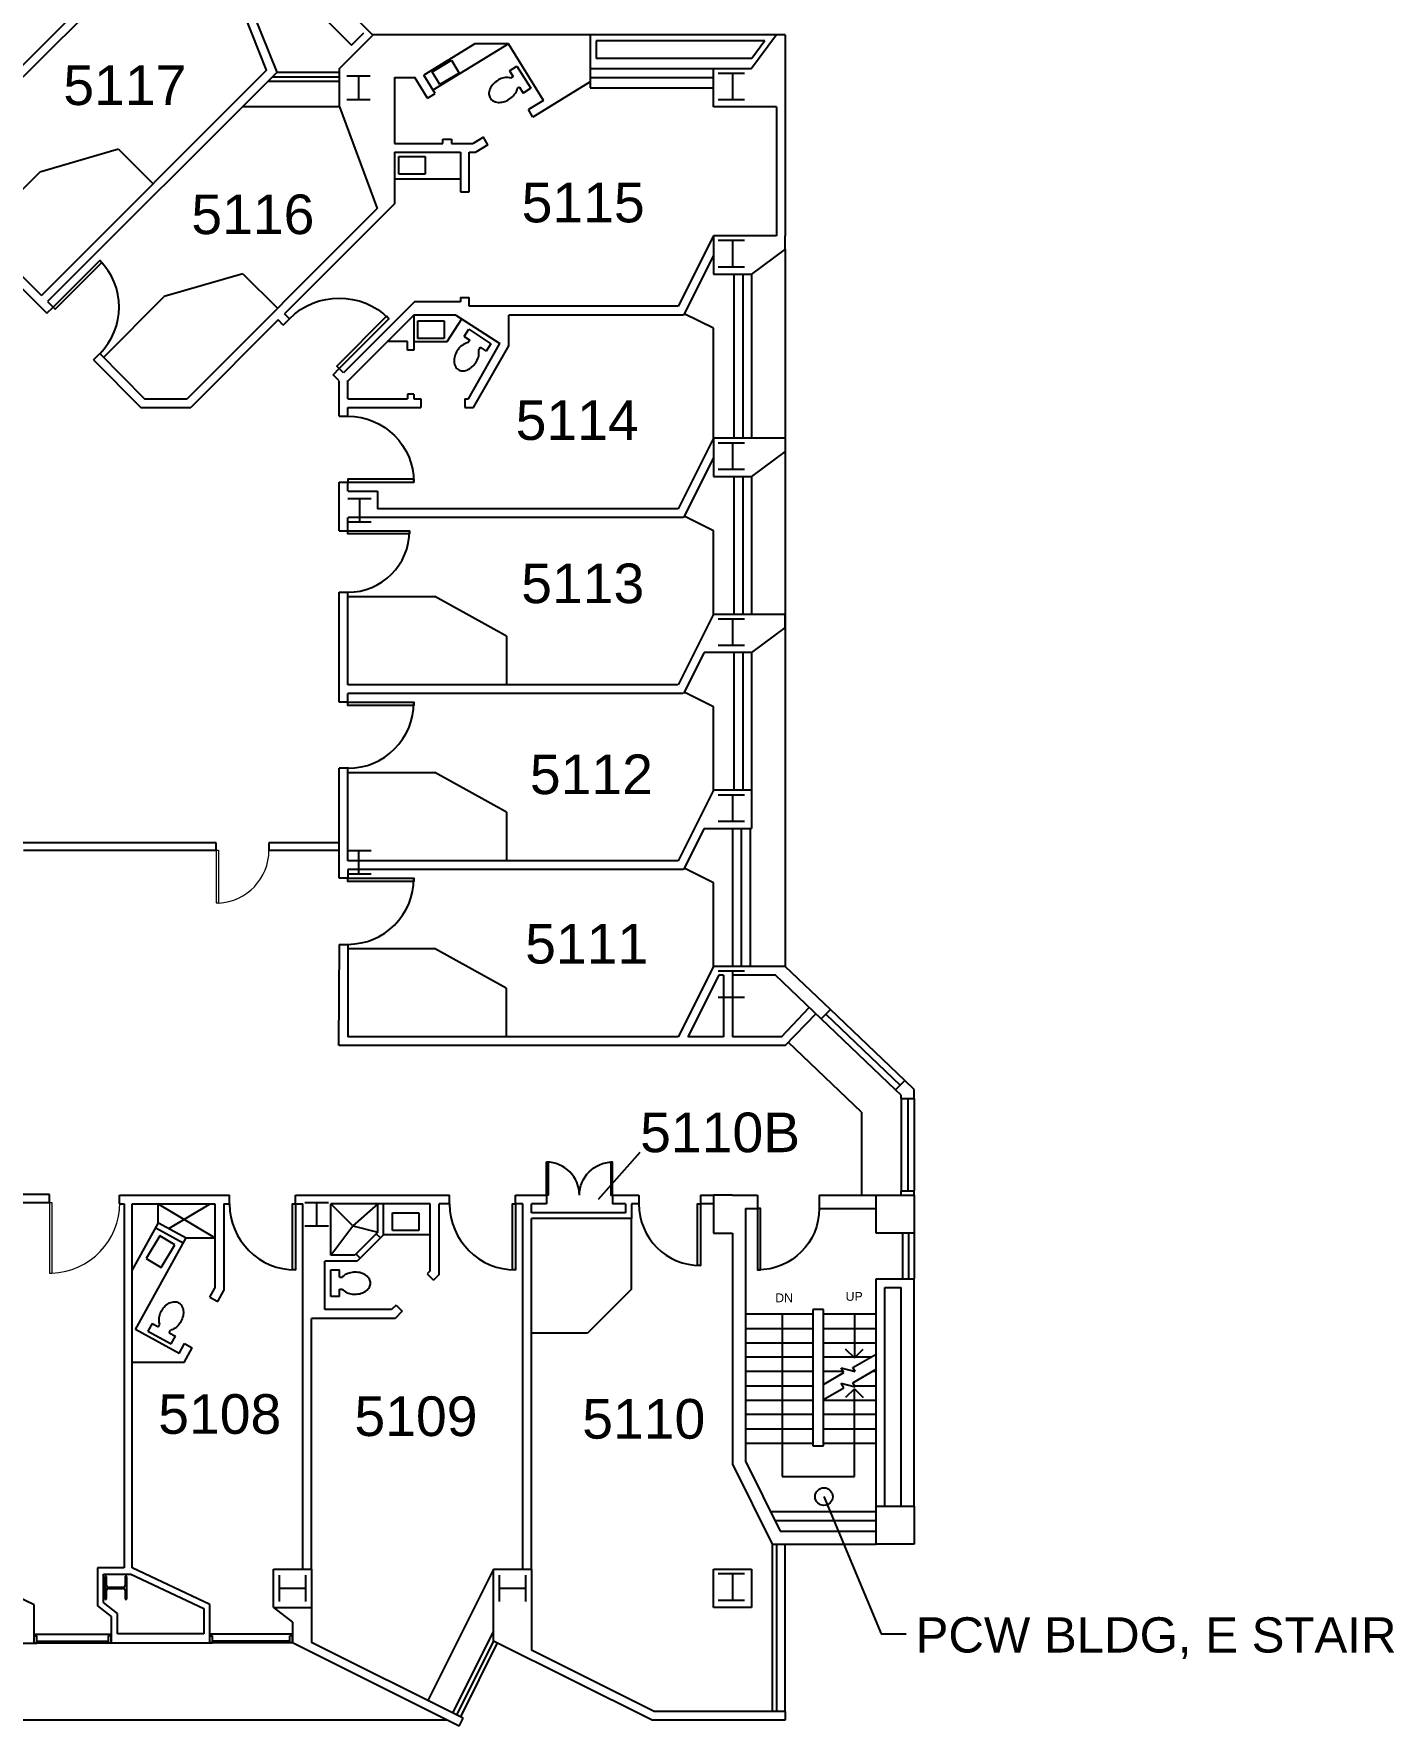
# Model space of a CAD drawing. Extents: x 0 to 5623, y -76 to 3106.
# Drawn here: x 4695 to 5623, y 1306 to 2460 of the extents above; entities that cross this region are included whole.
import ezdxf

# ---------------------------------------------------------------- set-up
doc = ezdxf.new("R2010")
doc.units = 0
doc.header["$MEASUREMENT"] = 0
doc.layers.get('0').update_dxf_attribs({"linetype": 'CONTINUOUS'})
for name, color, linetype in [('A-ANNO-RNUM', 4, 'CONTINUOUS'), ('A-ANNO-TEXT', 4, 'CONTINUOUS'), ('A-ANNO-TEXT-STAIR', 4, 'CONTINUOUS'), ('A-DOOR', 2, 'CONTINUOUS'), ('A-FLOR-CASE', 3, 'CONTINUOUS'), ('A-FLOR-PFIX', 2, 'CONTINUOUS'), ('A-FLOR-PLNT', 3, 'CONTINUOUS'), ('A-FLOR-STRS', 2, 'CONTINUOUS'), ('A-GLAZ', 2, 'CONTINUOUS'), ('A-GLAZ-SILL', 1, 'CONTINUOUS'), ('A-WALL-FULL', 6, 'CONTINUOUS'), ('S-COLS', 5, 'CONTINUOUS')]:
    doc.layers.add(name, color=color, linetype=linetype)
doc.layers.get('0').freeze()
doc.styles.add('ARIAL', font='arial.ttf')
doc.styles.get("Standard").update_dxf_attribs({"font": 'SIMPLEX'})
doc.dimstyles.new('DIM1-4', dxfattribs={"dimscale": 48, "dimtxt": 0.09375, "dimasz": 0.125, "dimexe": 0.125, "dimexo": 0.09375, "dimgap": 0.046875, "dimtad": 1, "dimdec": 4, "dimzin": 7, "dimdsep": 46, "dimlunit": 4, "dimtxsty": 'Standard', "dimblk": 'TICK', "dimcen": 2.25, "dimdle": 1.5, "dimadec": 0, "dimazin": 0, "dimtfac": 1, "dimtdec": 4, "dimtix": 1, "dimtofl": 0, "dimtmove": 2, "dimatfit": 3, "dimldrblk": 'TICK', "dimfxl": 1, "dimtolj": 1, "dimtzin": 0, "dimarcsym": 0})

# ---------------------------------------------------------------- blocks, each defined once
blk = doc.blocks.new('WC', base_point=(1632, 1959))
at = {"layer": 'A-FLOR-PFIX'}
for p, q in [((1623, 1953), (1623, 1959)), ((1623, 1959), (1641, 1959)), ((1623, 1953), (1627.8, 1953)), ((1627.8, 1953), (1627.8, 1951.1)), ((1636.2, 1953), (1641, 1953)), ((1636.2, 1953), (1636.2, 1951.1)), ((1641, 1959), (1641, 1953))]:
    blk.add_line(p, q, dxfattribs=at)
blk.add_lwpolyline([(1627.8, 1951.1, 0.049345), (1626.7, 1949.9, 0.083339), (1624.9, 1946.3, 0.087478), (1624.5, 1942.5, 0.072039), (1625.1, 1938.3, 0.083339), (1626.7, 1935.1, 0.106661), (1629.3, 1932.7, 0.132138), (1632, 1932, 0.132138), (1634.7, 1932.7, 0.106661), (1637.3, 1935.1, 0.083339), (1638.9, 1938.3, 0.072039), (1639.5, 1942.5, 0.072039), (1638.9, 1946.7, 0.083339), (1637.3, 1949.9, 0.049345), (1636.2, 1951.1, 0.132138)], format="xyb", dxfattribs=at)
blk = doc.blocks.new('SINK', base_point=(1512, 1893))
at = {"layer": 'A-FLOR-PFIX'}
for p, q in [((1503, 1881), (1503, 1893)), ((1503, 1893), (1521, 1893)), ((1521, 1893), (1521, 1881)), ((1521, 1881), (1503, 1881))]:
    blk.add_line(p, q, dxfattribs=at)
blk = doc.blocks.new('TICK')
at = {"linetype": 'Continuous'}
blk.add_line((0.988, 0), (-0.988, 0), dxfattribs=at)
at = {"color": 11}
blk.add_line((-0.223, -0.223), (0.223, 0.223), dxfattribs=at)
blk = doc.blocks.new('*U8')
for p, q in [((0, 0), (0, 0)), ((-36, 0), (-36, 0))]:
    blk.add_line(p, q)
blk.add_lwpolyline([(0, 0), (0, -36), (-1.75, -36), (-1.75, 0)], close=True)
blk.add_arc((0, 0), 36, 180, 270)

msp = doc.modelspace()

# ---------------------------------------------------------------- hatches: boundary and pattern name
at = {"layer": 'S-COLS'}
h = msp.add_hatch(dxfattribs=at)
h.set_pattern_fill('FP_79', color=256, angle=90, style=0, pattern_type=2)
h.set_pattern_definition([(45, (-10.395, 122.971), (-9.503515, 9.503515), []), (45, (-10.395, 137.371), (-9.503515, 9.503515), [])])
h.paths.add_polyline_path([(4758.5, 1392.5), (4758.5, 1408), (4757.4, 1408), (4757.4, 1401.9), (4757.3, 1401.2), (4756.8, 1400.8), (4756.1, 1400.6), (4746.1, 1400.6), (4745.5, 1400.8), (4745, 1401.2), (4744.8, 1401.9), (4744.8, 1408), (4743.7, 1408), (4743.7, 1392.5), (4744.8, 1392.5), (4744.8, 1398.6), (4745, 1399.3), (4745.5, 1399.7), (4746.1, 1399.9), (4756.1, 1399.9), (4756.8, 1399.7), (4757.3, 1399.3), (4757.4, 1398.6), (4757.4, 1392.5)], flags=0)

# ---------------------------------------------------------------- linework, layer by layer
at = {"layer": 'A-ANNO-RNUM'}
msp.add_line((5080.2, 1665.3), (5108.6, 1697.3), dxfattribs=at)
at = {"layer": 'A-ANNO-TEXT'}
for p, q in [((5205.4, 1587), (5205.4, 1476.3)), ((5254.7, 1587), (5254.7, 1557)), ((5254.7, 1557), (5248.7, 1563)), ((5254.7, 1557), (5260.7, 1563)), ((5254.7, 1536), (5248.7, 1530)), ((5254.7, 1536), (5260.7, 1530)), ((5254.7, 1476.3), (5254.7, 1536)), ((5205.4, 1476.3), (5254.7, 1476.3))]:
    msp.add_line(p, q, dxfattribs=at)
at = {"layer": 'A-DOOR', "lineweight": 18}
for p, q in [((4819.4, 1903.2), (4819.4, 1867.2)), ((4819.4, 1903.2), (4821.1, 1903.2)), ((4821.1, 1903.2), (4821.1, 1867.2)), ((4819.4, 1867.2), (4821.1, 1867.2)), ((4705.8, 1662.9), (4705.8, 1614.8)), ((4705.8, 1662.9), (4707.5, 1662.9)), ((4707.5, 1662.9), (4707.5, 1614.8)), ((4705.8, 1614.8), (4707.5, 1614.8))]:
    msp.add_line(p, q, dxfattribs=at)
at = {"layer": 'A-DOOR', "lineweight": 5}
for centre, radius, start in [((4819.4, 1903.2), 36.1, 272.7812), ((4705.8, 1662.9), 48.1, 272.0865)]:
    msp.add_arc(centre, radius, start, 0, dxfattribs=at)
at = {"layer": 'A-FLOR-CASE'}
for p, q in [((5018.8, 2453), (4967.3, 2421.3)), ((4903.5, 2410), (4837.4, 2410)), ((4941, 2361), (4986, 2361)), ((4977, 2250), (4987, 2265.4)), ((5158.5, 2259), (5138.7, 2268.9)), ((4954.2, 2250), (4977, 2250)), ((5158.5, 2202), (5158.5, 2259)), ((5158.5, 2184), (5158.5, 2233)), ((5158.5, 2121), (5138.7, 2130.9)), ((5158.5, 2064), (5158.5, 2121)), ((5158.5, 2001), (5138.7, 2010.9)), ((5158.5, 1944), (5158.5, 2001)), ((5158.5, 1881), (5138.7, 1890.9)), ((5158.5, 1824), (5158.5, 1881)), ((5259.5, 1724.6), (5209.6, 1772.2)), ((5259.5, 1724.6), (5259.5, 1668)), ((4965.5, 1641), (4933.7, 1641)), ((5008.5, 1413), (4963.8, 1323.4))]:
    msp.add_line(p, q, dxfattribs=at)
at = {"layer": 'A-FLOR-PFIX'}
for p, q in [((4966.7, 2433.9), (4979.9, 2441.7)), ((4979.9, 2441.7), (4985.1, 2432.9)), ((5019.4, 2434.6), (5024.5, 2437.8)), ((5019.4, 2434.6), (5021.9, 2430.6)), ((5024.5, 2437.8), (5034, 2422.6)), ((4971.9, 2425.1), (4966.7, 2433.9)), ((4985.1, 2432.9), (4971.9, 2425.1)), ((5021.9, 2430.6), (5020.3, 2429.6)), ((5026.4, 2423.4), (5024.8, 2422.4)), ((5026.4, 2423.4), (5028.9, 2419.4)), ((5034, 2422.6), (5028.9, 2419.4)), ((4944, 2364), (4944, 2376)), ((4944, 2376), (4962, 2376)), ((4962, 2376), (4962, 2364)), ((4962, 2364), (4944, 2364)), ((4957, 2252), (4957, 2264)), ((4957, 2264), (4975, 2264)), ((4975, 2264), (4975, 2252)), ((4975, 2252), (4957, 2252)), ((4988.5, 2253.4), (4991.7, 2258.4)), ((4988.5, 2253.4), (4992.4, 2250.8)), ((4992.4, 2250.8), (4991.4, 2249.2)), ((4991.7, 2258.4), (5006.8, 2248.5)), ((4999.5, 2246.1), (4998.5, 2244.6)), ((4999.5, 2246.1), (5003.5, 2243.5)), ((5006.8, 2248.5), (5003.5, 2243.5)), ((4818.7, 1638.9), (4779.7, 1662)), ((4787.3, 1645.3), (4815.5, 1662)), ((4912.7, 1647), (4897.7, 1662)), ((4929.7, 1662), (4912.7, 1647)), ((4939.7, 1644), (4939.7, 1656)), ((4939.7, 1656), (4957.7, 1656)), ((4957.7, 1656), (4957.7, 1644)), ((4897.7, 1627), (4912.7, 1647)), ((4912.7, 1647), (4929.7, 1642.7)), ((4957.7, 1644), (4939.7, 1644)), ((4897.7, 1617), (4903.7, 1617)), ((4897.7, 1599), (4897.7, 1617)), ((4903.7, 1612.2), (4903.7, 1617)), ((4903.7, 1612.2), (4905.6, 1612.2)), ((4903.7, 1603.8), (4905.6, 1603.8)), ((4903.7, 1599), (4903.7, 1603.8)), ((4903.7, 1599), (4897.7, 1599))]:
    msp.add_line(p, q, dxfattribs=at)
for points in [[(5020.3, 2429.6, 0.049345), (5018.7, 2429.9, 0.083339), (5014.7, 2429.5, 0.087478), (5011.3, 2427.8, 0.072039), (5008.1, 2425.1, 0.083339), (5006.1, 2422, 0.106661), (5005.5, 2418.6, 0.132138), (5006.4, 2415.9, 0.132138), (5008.4, 2414, 0.106661), (5011.8, 2413, 0.083339), (5015.4, 2413.4, 0.072039), (5019.2, 2415.1, 0.072039), (5022.4, 2417.8, 0.083339), (5024.4, 2420.9, 0.049345), (5024.8, 2422.4, 0.132138)], [(4991.4, 2249.2, 0.049345), (4989.9, 2248.8, 0.083339), (4986.4, 2246.7, 0.087478), (4984, 2243.8, 0.072039), (4982.2, 2239.9, 0.083339), (4981.7, 2236.3, 0.106661), (4982.6, 2233, 0.132138), (4984.5, 2230.9, 0.132138), (4987.2, 2230, 0.106661), (4990.6, 2230.5, 0.083339), (4993.7, 2232.4, 0.072039), (4996.5, 2235.5, 0.072039), (4998.3, 2239.3, 0.083339), (4998.7, 2243, 0.049345), (4998.5, 2244.6, 0.132138)], [(4905.6, 1603.8, 0.049345), (4906.8, 1602.7, 0.083339), (4910.4, 1600.9, 0.087478), (4914.2, 1600.5, 0.072039), (4918.4, 1601.1, 0.083339), (4921.7, 1602.7, 0.106661), (4924, 1605.3, 0.132138), (4924.7, 1608, 0.132138), (4924, 1610.7, 0.106661), (4921.7, 1613.3, 0.083339), (4918.4, 1614.9, 0.072039), (4914.2, 1615.5, 0.072039), (4910.1, 1614.9, 0.083339), (4906.8, 1613.3, 0.049345), (4905.6, 1612.2, 0.132138)]]:
    msp.add_lwpolyline(points, format="xyb", dxfattribs=at)
at = {"layer": 'A-FLOR-PLNT'}
for p, q in [((4704.9, 2658.9), (4911.8, 2452)), ((4911.8, 2452), (4920.3, 2460.5)), ((5193.6, 2455), (5184.7, 2443))]:
    msp.add_line(p, q, dxfattribs=at)
at = {"layer": 'A-FLOR-PLNT', "linetype": 'Continuous'}
for p, q in [((5193.6, 2455), (5078.5, 2455)), ((5078.5, 2455), (5078.5, 2443)), ((5184.7, 2443), (5078.5, 2443))]:
    msp.add_line(p, q, dxfattribs=at)
at = {"layer": 'A-FLOR-STRS'}
for p, q in [((5180.5, 1587), (5226.4, 1587)), ((5180.5, 1587), (5226.4, 1587)), ((5180.5, 1587), (5226.4, 1587)), ((5233.6, 1590), (5226.4, 1590)), ((5226.4, 1590), (5226.4, 1497)), ((5233.6, 1497), (5233.6, 1590)), ((5233.6, 1587), (5269.5, 1587)), ((5180.5, 1577.2), (5226.4, 1577.2)), ((5233.6, 1577.2), (5269.5, 1577.2)), ((5180.5, 1567.4), (5226.4, 1567.4)), ((5180.5, 1557.7), (5226.4, 1557.7)), ((5233.6, 1567.4), (5269.5, 1567.4)), ((5233.6, 1557.7), (5265.9, 1557.7)), ((5253.5, 1550.5), (5269.5, 1559.7)), ((5180.5, 1547.9), (5226.4, 1547.9)), ((5233.6, 1547.9), (5246.9, 1547.9)), ((5233.6, 1539), (5247.4, 1547)), ((5247.4, 1547), (5245.6, 1550.2)), ((5245.6, 1550.2), (5255.1, 1547.8)), ((5255.1, 1547.8), (5253.5, 1550.5)), ((5253.5, 1540.1), (5269.5, 1549.3)), ((5267, 1547.9), (5269.5, 1547.9)), ((5180.5, 1538.1), (5226.4, 1538.1)), ((5233.6, 1528.6), (5247.4, 1536.6)), ((5245.6, 1539.8), (5255.1, 1537.4)), ((5247.4, 1536.6), (5245.6, 1539.8)), ((5255.1, 1537.4), (5253.5, 1540.1)), ((5254.6, 1538.1), (5269.5, 1538.1)), ((5180.5, 1528.3), (5226.4, 1528.3)), ((5233.6, 1528.3), (5269.5, 1528.3)), ((5180.5, 1518.6), (5226.4, 1518.6)), ((5233.6, 1518.6), (5269.5, 1518.6)), ((5180.5, 1508.8), (5226.4, 1508.8)), ((5233.6, 1508.8), (5269.5, 1508.8)), ((5180.5, 1499), (5226.4, 1499)), ((5180.5, 1499), (5226.4, 1499)), ((5180.5, 1499), (5226.4, 1499)), ((5180.5, 1499), (5226.4, 1499)), ((5226.4, 1497), (5233.6, 1497)), ((5233.6, 1499), (5269.5, 1499))]:
    msp.add_line(p, q, dxfattribs=at)
at = {"layer": 'A-GLAZ'}
for p, q in [((4858, 2430.5), (4903.5, 2430.5)), ((5074.5, 2430), (5158.5, 2430)), ((5178.5, 2296), (5178.5, 2184)), ((5178.5, 2158), (5178.5, 2064)), ((5178.5, 2038), (5178.5, 1944)), ((5177.5, 1918), (5177.5, 1824)), ((5235.2, 1791.3), (5285.9, 1743)), ((5291, 1734), (5291, 1671)), ((5291.5, 1642), (5291.5, 1611)), ((5201.5, 1430), (5201.5, 1316)), ((4695.5, 1367.5), (4697.3, 1367.5)), ((4695.5, 1362.6), (4695.5, 1367.5)), ((4695.5, 1362.6), (4697.3, 1362.6)), ((4697.3, 1362.6), (4697.3, 1367.5)), ((4746.2, 1363.7), (4697.3, 1363.7)), ((4746.2, 1362.6), (4746.2, 1367.5)), ((4748, 1367.5), (4746.2, 1367.5)), ((4748, 1362.6), (4746.2, 1362.6)), ((4748, 1362.6), (4748, 1367.5)), ((4815.2, 1367.6), (4817, 1367.6)), ((4815.2, 1362.7), (4815.2, 1367.6)), ((4815.2, 1362.7), (4817, 1362.7)), ((4817, 1362.7), (4817, 1367.6)), ((4869.8, 1363.9), (4817, 1363.9)), ((4869.8, 1362.7), (4869.8, 1367.6)), ((4871.5, 1367.6), (4869.8, 1367.6)), ((4871.5, 1362.7), (4869.8, 1362.7)), ((4871.5, 1362.7), (4871.5, 1367.6)), ((5008.5, 1364), (4983.4, 1313.6))]:
    msp.add_line(p, q, dxfattribs=at)
at = {"layer": 'A-GLAZ-SILL'}
for p, q in [((5074.5, 2436), (5158.5, 2436)), ((4855, 2427.5), (4903.5, 2427.5)), ((4861, 2433.5), (4903.5, 2433.5)), ((5074.5, 2423), (5158.5, 2423)), ((5172.5, 2296), (5172.5, 2184)), ((5184.5, 2296), (5184.5, 2184)), ((5172.5, 2158), (5172.5, 2064)), ((5184.5, 2158), (5184.5, 2064)), ((5172.5, 2038), (5172.5, 1944)), ((5184.5, 2038), (5184.5, 1944)), ((5171.5, 1918), (5171.5, 1824)), ((5183.5, 1918), (5183.5, 1824)), ((5289, 1746.2), (5238.3, 1794.6)), ((5282.7, 1739.7), (5232.1, 1788.1)), ((5286.5, 1734), (5286.5, 1671)), ((5295.5, 1734), (5295.5, 1671)), ((5287.5, 1642), (5287.5, 1611)), ((5295.5, 1642), (5295.5, 1611)), ((5198.5, 1430), (5198.5, 1316)), ((5207.5, 1316), (5207.5, 1430)), ((4695.5, 1368.7), (4748, 1368.7)), ((4748, 1362.6), (4695.5, 1362.6)), ((4815.2, 1368.9), (4871.5, 1368.9)), ((4871.5, 1362.7), (4815.2, 1362.7)), ((5008.5, 1370.7), (4980.7, 1315)), ((5011.2, 1362.7), (4986.1, 1312.3))]:
    msp.add_line(p, q, dxfattribs=at)
at = {"layer": 'A-WALL-FULL'}
for p, q in [((4712.5, 2672.5), (4926, 2459)), ((4800.9, 2551.6), (4683.6, 2434.3)), ((4805.1, 2547.4), (4687.8, 2430.1)), ((4853.9, 2435), (4831.4, 2491.4)), ((4861, 2433.5), (4838.4, 2489.9)), ((4903.5, 2436), (4926.2, 2458.7)), ((5207.5, 2459), (4926, 2459)), ((5074.5, 2459), (5074.5, 2423)), ((5201.5, 2459), (5184.5, 2436)), ((5207.5, 2459), (5207.5, 2322)), ((4995.9, 2453), (4961.1, 2431.5)), ((5018.8, 2453), (4995.9, 2453)), ((5042.6, 2414.4), (5018.8, 2453)), ((4853.9, 2435), (4700.4, 2281.4)), ((4903.5, 2436), (4910, 2442.5)), ((4903.5, 2410), (4903.5, 2436)), ((5158.5, 2436), (5184.5, 2436)), ((5158.5, 2410), (5158.5, 2436)), ((4861, 2433.5), (4704.6, 2277.2)), ((4941, 2430), (4941, 2385)), ((4941, 2430), (4955, 2430)), ((4963.6, 2415.9), (4955, 2430)), ((4968.8, 2419), (4961.1, 2431.5)), ((5074.5, 2427), (5035.5, 2403)), ((4963.6, 2415.9), (4968.8, 2419)), ((5042.6, 2414.4), (5032.4, 2408.1)), ((4903.5, 2410), (4929.2, 2340.6)), ((5035.5, 2403), (5032.4, 2408.1)), ((5201.5, 2410), (5158.5, 2410)), ((5201.5, 2410), (5201.5, 2322)), ((5001.7, 2389.2), (4994.8, 2385)), ((5004.8, 2384.1), (5001.7, 2389.2)), ((4753, 2381), (4699.2, 2365.4)), ((4753, 2381), (4776.5, 2357.5)), ((4941, 2385), (4974, 2385)), ((4941, 2379), (4986, 2379)), ((4941, 2379), (4941, 2343.8)), ((4974, 2385), (4974, 2388)), ((4974, 2388), (4980, 2388)), ((4980, 2388), (4980, 2385)), ((4980, 2385), (4994.8, 2385)), ((4986, 2379), (4986, 2352)), ((4992, 2379), (4996.5, 2379)), ((4992, 2352), (4992, 2379)), ((5004.8, 2384.1), (4996.5, 2379)), ((4657.8, 2324), (4699.2, 2365.4)), ((4941, 2343.8), (4866.1, 2268.9)), ((4986, 2352), (4992, 2352)), ((4929.2, 2340.6), (4799.7, 2211)), ((4651, 2322.3), (4704, 2269.3)), ((4655.2, 2326.6), (4700.4, 2281.4)), ((5158.5, 2322), (5134.5, 2274)), ((5158.5, 2322), (5158.5, 2296)), ((5201.5, 2322), (5158.5, 2322)), ((5207.5, 2312), (5207.5, 2322)), ((5158.5, 2308.6), (5138.2, 2268)), ((5207.5, 2313), (5184.5, 2296)), ((5207.5, 2313), (5207.5, 2184)), ((4837.8, 2296.1), (4784.1, 2280.6)), ((4837.8, 2296.1), (4861.3, 2272.6)), ((5158.5, 2296), (5184.5, 2296)), ((4704, 2269.3), (4708.3, 2273.5)), ((4704.6, 2277.2), (4708.3, 2273.5)), ((4742.6, 2239.1), (4784.1, 2280.6)), ((4954.8, 2277), (4906.4, 2228.6)), ((4986, 2277), (4954.8, 2277)), ((4986, 2280), (4992, 2280)), ((4986, 2280), (4986, 2277)), ((4992, 2274), (4992, 2280)), ((5134.5, 2274), (4992, 2274)), ((4861.8, 2264.7), (4802.2, 2205)), ((4865.2, 2261.2), (4861.8, 2264.7)), ((4865.2, 2261.2), (4869.5, 2265.5)), ((4869.5, 2265.5), (4866.1, 2268.9)), ((4954.2, 2268), (4909.3, 2223)), ((4954.2, 2268), (4954.2, 2244)), ((4983, 2268), (4954.2, 2268)), ((4983, 2268), (5013, 2248.6)), ((5138.2, 2268), (5019, 2268)), ((5019, 2247), (5019, 2268)), ((4950, 2250), (4936.2, 2250)), ((4950, 2244), (4950, 2250)), ((4735.8, 2237.4), (4740.1, 2241.7)), ((4740.1, 2241.7), (4770.7, 2211)), ((4954.2, 2244), (4950, 2244)), ((4991.5, 2211), (5013, 2248.6)), ((4995, 2205), (5019, 2247)), ((4735.8, 2237.4), (4768.2, 2205)), ((4899.2, 2227.3), (4903.4, 2231.6)), ((4903.3, 2223.2), (4899.2, 2227.3)), ((4906.4, 2228.6), (4903.4, 2231.6)), ((4903.3, 2199), (4903.3, 2223)), ((4909.3, 2211), (4909.3, 2223.3)), ((4768.2, 2205), (4802.2, 2205)), ((4770.7, 2211), (4799.7, 2211)), ((4909.3, 2211), (4950, 2211)), ((4909.3, 2205), (4959, 2205)), ((4909.3, 2199), (4909.3, 2205)), ((4954.2, 2214), (4950, 2214)), ((4950, 2214), (4950, 2211)), ((4954.2, 2214), (4954.2, 2211)), ((4954.2, 2211), (4959, 2211)), ((4959, 2211), (4959, 2205)), ((4989, 2211), (4989, 2205)), ((4989, 2211), (4991.5, 2211)), ((4989, 2205), (4995, 2205)), ((4903.3, 2199), (4909.3, 2199)), ((5158.5, 2184), (5134.5, 2136)), ((5158.5, 2184), (5158.5, 2158)), ((5207.5, 2184), (5158.5, 2184)), ((5207.5, 2184), (5207.5, 2175)), ((5158.5, 2170.6), (5138.2, 2130)), ((5207.5, 2175), (5184.5, 2158)), ((5207.5, 2175), (5207.5, 2064)), ((5158.5, 2158), (5184.5, 2158)), ((4903.3, 2121), (4903.3, 2154)), ((4903.3, 2154), (4909.3, 2154)), ((4909.3, 2148), (4909.3, 2154)), ((4909.5, 2148), (4929.5, 2148)), ((4929.5, 2148), (4929.5, 2136)), ((5134.5, 2136), (4929.5, 2136)), ((4909.3, 2121), (4909.3, 2130)), ((5138.2, 2130), (4909.5, 2130)), ((4903.3, 2121), (4909.3, 2121)), ((4903.3, 2004), (4903.3, 2079)), ((4903.3, 2079), (4909.3, 2079)), ((4909.3, 2016), (4909.3, 2079)), ((4909.3, 2076.2), (4968.5, 2076.2)), ((5017.5, 2049.2), (4968.5, 2076.2)), ((5158.5, 2064), (5134.5, 2016)), ((5158.5, 2064), (5207.5, 2064)), ((5207.5, 2055), (5184.5, 2038)), ((5207.5, 2054), (5207.5, 2064)), ((5207.5, 2064), (5207.5, 2055)), ((5207.5, 2055), (5207.5, 1824)), ((5017.5, 2049.2), (5017.5, 2016)), ((5152.2, 2038), (5138.2, 2010)), ((5184.5, 2038), (5152.2, 2038)), ((5134.3, 2016), (4909.3, 2016)), ((4909.3, 2004), (4909.3, 2010)), ((5138, 2010), (4909.3, 2010)), ((4909.3, 2004), (4903.3, 2004)), ((4909.7, 1959), (4903.3, 1959)), ((4903.3, 1884), (4903.3, 1959)), ((4909.3, 1896), (4909.3, 1959)), ((4909.3, 1956.2), (4968.5, 1956.2)), ((5017.5, 1929.2), (4968.5, 1956.2)), ((5158.5, 1944), (5134.5, 1896)), ((5184.5, 1944), (5158.5, 1944)), ((5017.5, 1929.2), (5017.5, 1896)), ((5152.2, 1918), (5138.2, 1890)), ((5152.2, 1918), (5184.5, 1918)), ((4819.4, 1908.1), (4646.3, 1908.1)), ((4819.4, 1903.2), (4819.4, 1908.1)), ((4903.4, 1908.1), (4855.4, 1908.1)), ((4855.4, 1908.1), (4855.4, 1903.2)), ((4688.1, 1903.2), (4819.4, 1903.2)), ((4855.4, 1903.2), (4903.4, 1903.2)), ((4903.3, 1884.1), (4903.3, 1903.2)), ((5134.5, 1896), (4909.3, 1896)), ((4909.5, 1884), (4903.3, 1884)), ((4909.3, 1890), (4909.3, 1884)), ((5138.2, 1890), (4909.3, 1890)), ((4903.3, 1839), (4903, 1770)), ((4903.3, 1839), (4909.3, 1839)), ((4909.3, 1839), (4909.3, 1776)), ((4909.3, 1836.2), (4968.3, 1836.2)), ((5017.3, 1809.2), (4968.3, 1836.2)), ((5158.5, 1824), (5134.5, 1776)), ((5207.5, 1824), (5158.5, 1824)), ((5238.3, 1794.6), (5207.5, 1824)), ((5162.2, 1818), (5141.2, 1776)), ((5165.5, 1818), (5162.2, 1818)), ((5165.5, 1818), (5165.5, 1776)), ((5171.5, 1818), (5171.5, 1776)), ((5200.8, 1818), (5171.5, 1818)), ((5232.1, 1788.1), (5200.8, 1818)), ((5017.3, 1809.2), (5017.3, 1776)), ((5204.9, 1776), (5223.9, 1795.9)), ((5207.5, 1770), (5228.3, 1791.7)), ((5232.1, 1788.1), (5238.3, 1794.6)), ((5207.5, 1770), (4903.3, 1770)), ((5131.4, 1770), (4903.3, 1770)), ((5134.5, 1776), (4909.3, 1776)), ((5165.5, 1776), (5141.2, 1776)), ((5204.9, 1776), (5171.5, 1776)), ((5282.7, 1739.7), (5289, 1746.2)), ((5295.5, 1740), (5289, 1746.2)), ((5286.5, 1736.1), (5282.7, 1739.7)), ((5286.5, 1734), (5286.5, 1736.1)), ((5286.5, 1734), (5295.5, 1734)), ((5295.5, 1734), (5295.5, 1740)), ((4659.4, 1662.9), (4705.8, 1662.9)), ((4705.8, 1668.4), (4686, 1668.4)), ((4705.8, 1662.9), (4705.8, 1668.4)), ((4753.7, 1668), (4828.7, 1668)), ((4753.7, 1662), (4753.7, 1668)), ((4753.7, 1662), (4756.8, 1662)), ((4756.8, 1662), (4756.8, 1413.9)), ((4762.2, 1662), (4818.7, 1662)), ((4762.2, 1413.9), (4762.2, 1662)), ((4779.7, 1662), (4779.7, 1649.4)), ((4818.7, 1662), (4818.7, 1604.5)), ((4824.7, 1662), (4828.7, 1662)), ((4824.7, 1662), (4824.7, 1603)), ((4828.7, 1662), (4828.7, 1668)), ((4873.7, 1668), (4978.7, 1668)), ((4873.7, 1662), (4873.7, 1668)), ((4873.7, 1662), (4878.5, 1662)), ((4878.5, 1413), (4878.5, 1662)), ((4965.5, 1662), (4897.7, 1662)), ((4897.7, 1627), (4897.7, 1662)), ((4929.7, 1642.7), (4929.7, 1662)), ((4933.7, 1641), (4933.7, 1662)), ((4965.5, 1616.5), (4965.5, 1662)), ((4978.7, 1662), (4971.5, 1662)), ((4971.5, 1614), (4971.5, 1662)), ((4978.7, 1662), (4978.7, 1668)), ((5023.7, 1668), (5044.7, 1668)), ((5023.7, 1662), (5023.7, 1668)), ((5028.5, 1662), (5023.7, 1662)), ((5028.5, 1413), (5028.5, 1662)), ((5044.7, 1662), (5034.5, 1662)), ((5034.5, 1656), (5034.5, 1662)), ((5044.7, 1668), (5044.7, 1662)), ((5089.7, 1668), (5107.7, 1668)), ((5089.7, 1668), (5089.7, 1662)), ((5098.7, 1662), (5089.7, 1662)), ((5098.7, 1662), (5098.7, 1656)), ((5102.7, 1662), (5102.7, 1652)), ((5107.7, 1662), (5102.7, 1662)), ((5107.7, 1668), (5107.7, 1662)), ((5149.7, 1668), (5158.5, 1668)), ((5149.7, 1668), (5149.7, 1662)), ((5158.5, 1662), (5149.7, 1662)), ((5171.5, 1668), (5158.5, 1668)), ((5158.5, 1668), (5158.5, 1642)), ((5171.5, 1668), (5188.7, 1668)), ((5188.7, 1668), (5188.7, 1659)), ((5230.7, 1668), (5269.5, 1668)), ((5230.7, 1668), (5230.7, 1659)), ((5286.5, 1668), (5286.5, 1671)), ((5286.5, 1671), (5295.5, 1671)), ((5295.5, 1668), (5295.5, 1671)), ((5098.7, 1656), (5034.5, 1656)), ((5102.7, 1652), (5034.5, 1652)), ((5034.5, 1413), (5034.5, 1652)), ((5102.7, 1604), (5102.7, 1652)), ((5180.5, 1659), (5180.5, 1486.7)), ((5180.5, 1659), (5188.7, 1659)), ((5230.7, 1659), (5269.5, 1659)), ((4762.2, 1616.6), (4780.2, 1649.2)), ((4764.5, 1576.4), (4799, 1638.9)), ((4778.3, 1645.7), (4797, 1635.4)), ((4780.2, 1649.2), (4799, 1638.9)), ((4799, 1638.9), (4818.7, 1638.9)), ((4929.7, 1642.7), (4914.1, 1627)), ((4933.7, 1641), (4915.7, 1623)), ((4928.7, 1641.6), (4931.5, 1638.8)), ((5158.5, 1642), (5171.5, 1642)), ((5171.5, 1642), (5171.5, 1484.6)), ((4914.1, 1627), (4897.7, 1627)), ((4914.9, 1627.8), (4917.7, 1625)), ((4915.7, 1623), (4893.5, 1623)), ((4893.5, 1590), (4893.5, 1623)), ((4965.5, 1616.5), (4963.4, 1614.4)), ((4815.3, 1598.4), (4818.7, 1604.5)), ((4963.4, 1614.4), (4967.6, 1610.1)), ((4971.5, 1614), (4967.6, 1610.1)), ((5102.7, 1604), (5072.7, 1574)), ((5269.5, 1456), (5269.5, 1611)), ((5269.5, 1611), (5295.5, 1611)), ((5275.5, 1456), (5275.5, 1605)), ((5275.5, 1605), (5286.5, 1605)), ((5286.5, 1456), (5286.5, 1605)), ((5295.5, 1456), (5295.5, 1611)), ((4815.3, 1598.4), (4820.6, 1595.5)), ((4820.6, 1595.5), (4824.7, 1603)), ((4942.2, 1593.1), (4939, 1590)), ((4942.2, 1593.1), (4946.4, 1588.9)), ((4941.5, 1584), (4884.5, 1584)), ((4884.5, 1413), (4884.5, 1584)), ((4939, 1590), (4893.5, 1590)), ((4946.4, 1588.9), (4941.5, 1584)), ((4794.2, 1560), (4764.5, 1576.4)), ((5072.7, 1574), (5034.5, 1574)), ((4794.2, 1560), (4798, 1566.9)), ((4797.7, 1554), (4803.2, 1564)), ((4798, 1566.9), (4803.2, 1564)), ((4797.7, 1554), (4762.2, 1554)), ((5171.5, 1484.6), (5198.5, 1430)), ((5180.5, 1486.7), (5204.1, 1439)), ((5269.7, 1452), (5197.7, 1452)), ((5269.7, 1446), (5200.6, 1446)), ((5204.1, 1439), (5269.5, 1439)), ((5198.5, 1430), (5269.5, 1430)), ((4695.5, 1388.8), (4642.7, 1413.7)), ((4756.8, 1413.9), (4738.5, 1413.9)), ((4738.5, 1413.9), (4738.5, 1388.1)), ((4742.7, 1409.6), (4761.4, 1409.6)), ((4742.7, 1390.2), (4742.7, 1409.6)), ((4761.4, 1409.6), (4811, 1386.2)), ((4815.2, 1388.9), (4762.2, 1413.9)), ((4858.5, 1387), (4858.5, 1413)), ((4858.5, 1413), (4884.5, 1413)), ((4884.5, 1413), (4884.5, 1363)), ((5008.5, 1413), (5034.5, 1413)), ((5008.5, 1364), (5008.5, 1413)), ((5034.5, 1413), (5034.5, 1357.7)), ((5158.5, 1413), (5184.5, 1413)), ((5158.5, 1387), (5158.5, 1413)), ((5184.5, 1413), (5184.5, 1387)), ((4695.5, 1362.6), (4695.5, 1388.8)), ((4738.5, 1388.1), (4748, 1380.8)), ((4752.2, 1382.9), (4742.7, 1390.2)), ((4811, 1386.2), (4811, 1368.9)), ((4815.2, 1362.7), (4815.2, 1388.9)), ((4858.5, 1387), (4871.5, 1377)), ((4858.5, 1387), (4884.5, 1387)), ((5184.5, 1387), (5158.5, 1387)), ((4748, 1380.8), (4748, 1362.7)), ((4752.2, 1368.9), (4752.2, 1382.9)), ((4871.5, 1377), (4871.5, 1362.7)), ((4615.8, 1362.6), (4695.5, 1362.6)), ((4748, 1362.7), (4815.2, 1362.7)), ((4811, 1368.9), (4752.2, 1368.9)), ((4985.3, 1306), (4871.5, 1362.7)), ((4987.9, 1311.4), (4884.5, 1363)), ((5116.7, 1310), (5008.5, 1364)), ((5118.1, 1316), (5034.5, 1357.7)), ((5207.5, 1316), (5118.1, 1316)), ((5207.5, 1316), (5207.5, 1310)), ((4977.2, 1310), (4589, 1310)), ((4985.3, 1306), (4987.9, 1311.4)), ((5207.5, 1310), (5116.7, 1310))]:
    msp.add_line(p, q, dxfattribs=at)
at = {"layer": 'A-WALL-FULL', "linetype": 'Continuous'}
msp.add_line((5184.5, 1944), (5184.5, 1918), dxfattribs=at)
at = {"layer": 'S-COLS'}
for p, q in [((4908.5, 2431), (4924.5, 2431)), ((4916.5, 2431), (4916.5, 2415)), ((5161.7, 2433), (5179.7, 2433)), ((5171.5, 2433), (5171.5, 2415)), ((4908.5, 2415), (4924.5, 2415)), ((5161.7, 2415), (5179.7, 2415)), ((5161.7, 2319), (5179.7, 2319)), ((5171.5, 2319), (5171.5, 2301)), ((5161.7, 2301), (5179.7, 2301)), ((5161.7, 2181), (5179.7, 2181)), ((5171.5, 2181), (5171.5, 2163)), ((5161.7, 2163), (5179.7, 2163)), ((4909.3, 2143), (4925.3, 2143)), ((4917.3, 2143), (4917.3, 2127)), ((4909.3, 2127), (4925.3, 2127)), ((5161.7, 2061), (5179.7, 2061)), ((5171.5, 2061), (5171.5, 2043)), ((5161.7, 2043), (5179.7, 2043)), ((5161.7, 1941), (5179.7, 1941)), ((5171.5, 1941), (5171.5, 1923)), ((5161.7, 1923), (5179.7, 1923)), ((4909.3, 1903), (4925.3, 1903)), ((4916.5, 1903), (4916.5, 1887)), ((4909.3, 1887), (4925.3, 1887)), ((5161.7, 1821), (5179.7, 1821)), ((5171.5, 1821), (5171.5, 1803)), ((5161.7, 1803), (5179.7, 1803)), ((4880, 1663), (4896, 1663)), ((4888, 1663), (4888, 1647)), ((5269.5, 1668), (5295.5, 1668)), ((5269.5, 1642), (5269.5, 1668)), ((5295.5, 1668), (5295.5, 1642)), ((4880, 1647), (4896, 1647)), ((5295.5, 1642), (5269.5, 1642)), ((5269.5, 1456), (5295.5, 1456)), ((5269.5, 1430), (5269.5, 1456)), ((5295.5, 1456), (5295.5, 1430)), ((5295.5, 1430), (5269.5, 1430)), ((4743.7, 1408), (4743.7, 1392.5)), ((4744.8, 1408), (4743.7, 1408)), ((4744.8, 1401.9), (4744.8, 1408)), ((4758.5, 1408), (4757.4, 1408)), ((4757.4, 1408), (4757.4, 1401.9)), ((4758.5, 1392.5), (4758.5, 1408)), ((4862.5, 1409), (4862.5, 1391)), ((4880.5, 1409), (4880.5, 1391)), ((5012.5, 1409), (5012.5, 1391)), ((5030.5, 1409), (5030.5, 1391)), ((5161.7, 1410), (5179.7, 1410)), ((5171.5, 1410), (5171.5, 1392)), ((4744.8, 1392.5), (4744.8, 1398.6)), ((4756.1, 1400.6), (4746.1, 1400.6)), ((4746.1, 1399.9), (4756.1, 1399.9)), ((4757.4, 1398.6), (4757.4, 1392.5)), ((4862.5, 1400), (4880.5, 1400)), ((5012.5, 1400), (5030.5, 1400)), ((4743.7, 1392.5), (4744.8, 1392.5)), ((4757.4, 1392.5), (4758.5, 1392.5)), ((5161.7, 1392), (5179.7, 1392))]:
    msp.add_line(p, q, dxfattribs=at)
for centre, radius, start, end in [((4746.1, 1401.9), 1.28, 180, 270), ((4746.1, 1398.6), 1.29, 90, 180), ((4756.1, 1401.9), 1.29, 270, 360), ((4756.1, 1398.6), 1.28, 360, 90)]:
    msp.add_arc(centre, radius, start, end, dxfattribs=at)

# ---------------------------------------------------------------- block references
at = {"layer": 'A-DOOR'}
for p, xscale, yscale, zscale, rotation in [((4708.3, 2273.5), 1.250000000000002, 1.250000000000002, 1.250000000000002, 134.9999999999951), ((4903.4, 2231.6), -1.333333333333312, 1.333333333333312, 1.333333333333312, 134.9999999999961), ((4909.3, 2154), -1.250000000000004, 1.250000000000004, 1.250000000000004, 89.99999999999952), ((4909.3, 2121), 1.166666666666671, 1.166666666666671, 1.166666666666671, 90.0000000000005), ((4909.3, 2004), 1.249980313962052, 1.249980313962052, 1.249980313962052, 90.0000000000005), ((4909.3, 1884), 1.249980313962052, 1.249980313962052, 1.249980313962052, 90.0000000000005), ((5044.7, 1668), 0.6250000000000046, 0.6250000000000046, 0.6250000000000046, 180), ((5089.7, 1668), -0.6250000000000046, 0.6250000000000046, 0.6250000000000046, 180)]:
    msp.add_blockref('*U8', p, dxfattribs=dict(at, xscale=xscale, yscale=yscale, zscale=zscale, rotation=rotation))
for p, xscale, yscale, zscale in [((4873.7, 1662), 1.250000000000009, 1.250000000000009, 1.250000000000009), ((5023.7, 1662), 1.250000000000009, 1.250000000000009, 1.250000000000009), ((5149.7, 1662), 1.166666666666675, 1.166666666666675, 1.166666666666675), ((5188.7, 1659), -1.166666666666675, 1.166666666666675, 1.166666666666675)]:
    msp.add_blockref('*U8', p, dxfattribs=dict(at, xscale=xscale, yscale=yscale, zscale=zscale))
at = {"layer": 'A-FLOR-PFIX', "extrusion": (0, 0, -1), "zscale": -1}
for name, p, rotation in [('SINK', (-4776.5, 1632.6), 301.2286686011404), ('WC', (-4780.9, 1571), 208.8599999999999)]:
    msp.add_blockref(name, p, dxfattribs=dict(at, rotation=rotation))

# ---------------------------------------------------------------- texts
at = {"layer": 'A-ANNO-RNUM', "style": 'ARIAL'}
for s, p in [('5117', (4715.3, 2411.2)), ('5115', (5027.8, 2331.2)), ('5116', (4802.6, 2323.2)), ('5114', (5023.7, 2182.9)), ('5113', (5027.5, 2071.6)), ('5112', (5033.4, 1941.4)), ('5111', (5030.2, 1825.9)), ('5110B', (5108.6, 1697.3)), ('5108', (4780, 1505.3)), ('5109', (4913.8, 1503.8)), ('5110', (5069.1, 1502))]:
    msp.add_text(s, height=27, dxfattribs=at).set_placement(p)
at = {"layer": 'A-ANNO-TEXT', "style": 'ARIAL'}
for s, p in [('DN', (5200.7, 1595)), ('UP', (5248.7, 1596))]:
    msp.add_text(s, height=6, dxfattribs=at).set_placement(p)
at = {"layer": 'A-ANNO-TEXT-STAIR', "style": 'ARIAL'}
msp.add_text('PCW BLDG, E STAIR', height=24, dxfattribs=at).set_placement((5296.4, 1356.2))

# ---------------------------------------------------------------- leaders
at = {"layer": 'A-ANNO-TEXT-STAIR'}
msp.add_leader([(5233.9, 1462.5), (5272.9, 1369), (5289.9, 1369)], dimstyle='DIM1-4', override={"dimscale": 96, "dimgap": 0, "dimtad": 0, "dimldrblk": 'DotBlank'}, dxfattribs=at)

doc.saveas('drawing.dxf')
